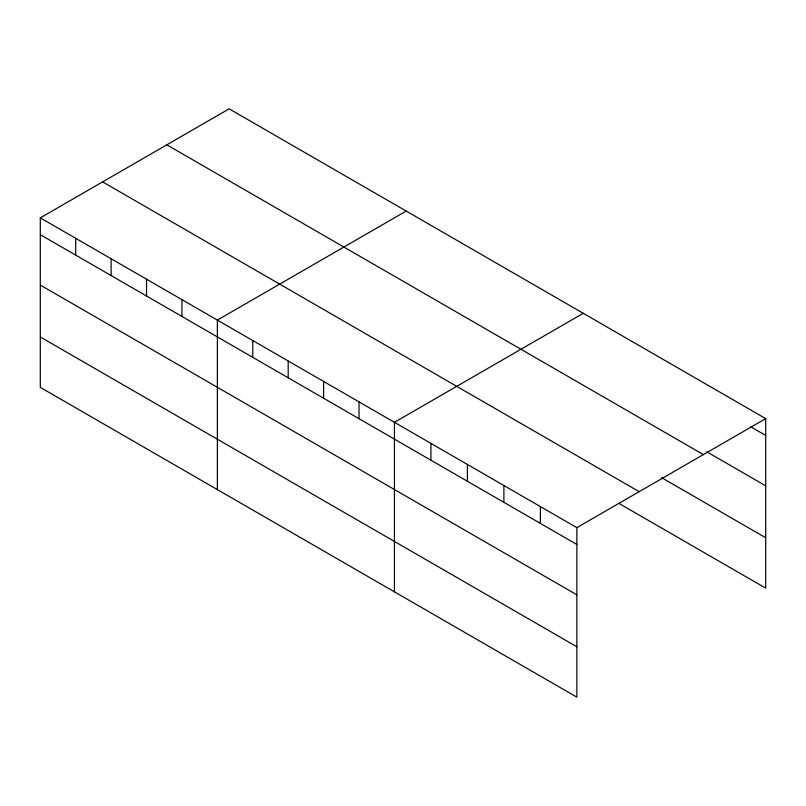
<?xml version="1.0" encoding="UTF-8"?>
<svg xmlns="http://www.w3.org/2000/svg" width="806" height="806" viewBox="0 0 806 806"><rect width="100%" height="100%" fill="white"/><g stroke="black" fill="none" stroke-linecap="round" stroke-linejoin="round"><path stroke-width="1.21" d="M40.3 217.862L576.864 527.648L576.864 697.16L40.3 387.374L40.3 217.862L229.136 108.84L765.7 418.626L765.7 588.138L619.754 503.881M406.204 211.071L217.368 320.093L217.368 489.605M583.272 313.292L394.436 422.324L394.436 591.836M576.864 527.648L765.7 418.626M750.678 426.767L765.7 435.431M706.681 451.753L765.7 485.827M166.822 144.818L703.386 454.604M661.605 477.646L765.7 537.743M102.614 181.884L639.178 491.67M40.3 234.677L576.864 544.463M40.3 285.072L576.864 594.848M40.3 336.989L576.864 646.765M540.383 506.581L540.383 523.396M503.891 485.514L503.891 502.329M467.409 464.447L467.409 481.263M430.918 443.381L430.918 460.196M359.023 401.872L359.023 418.687M323.609 381.429L323.609 398.245M288.195 360.987L288.195 377.792M252.782 340.535L252.782 357.35M181.954 299.651L181.954 316.456M146.541 279.198L146.541 296.014M111.127 258.756L111.127 275.571M75.714 238.304L75.714 255.119"/></g></svg>
